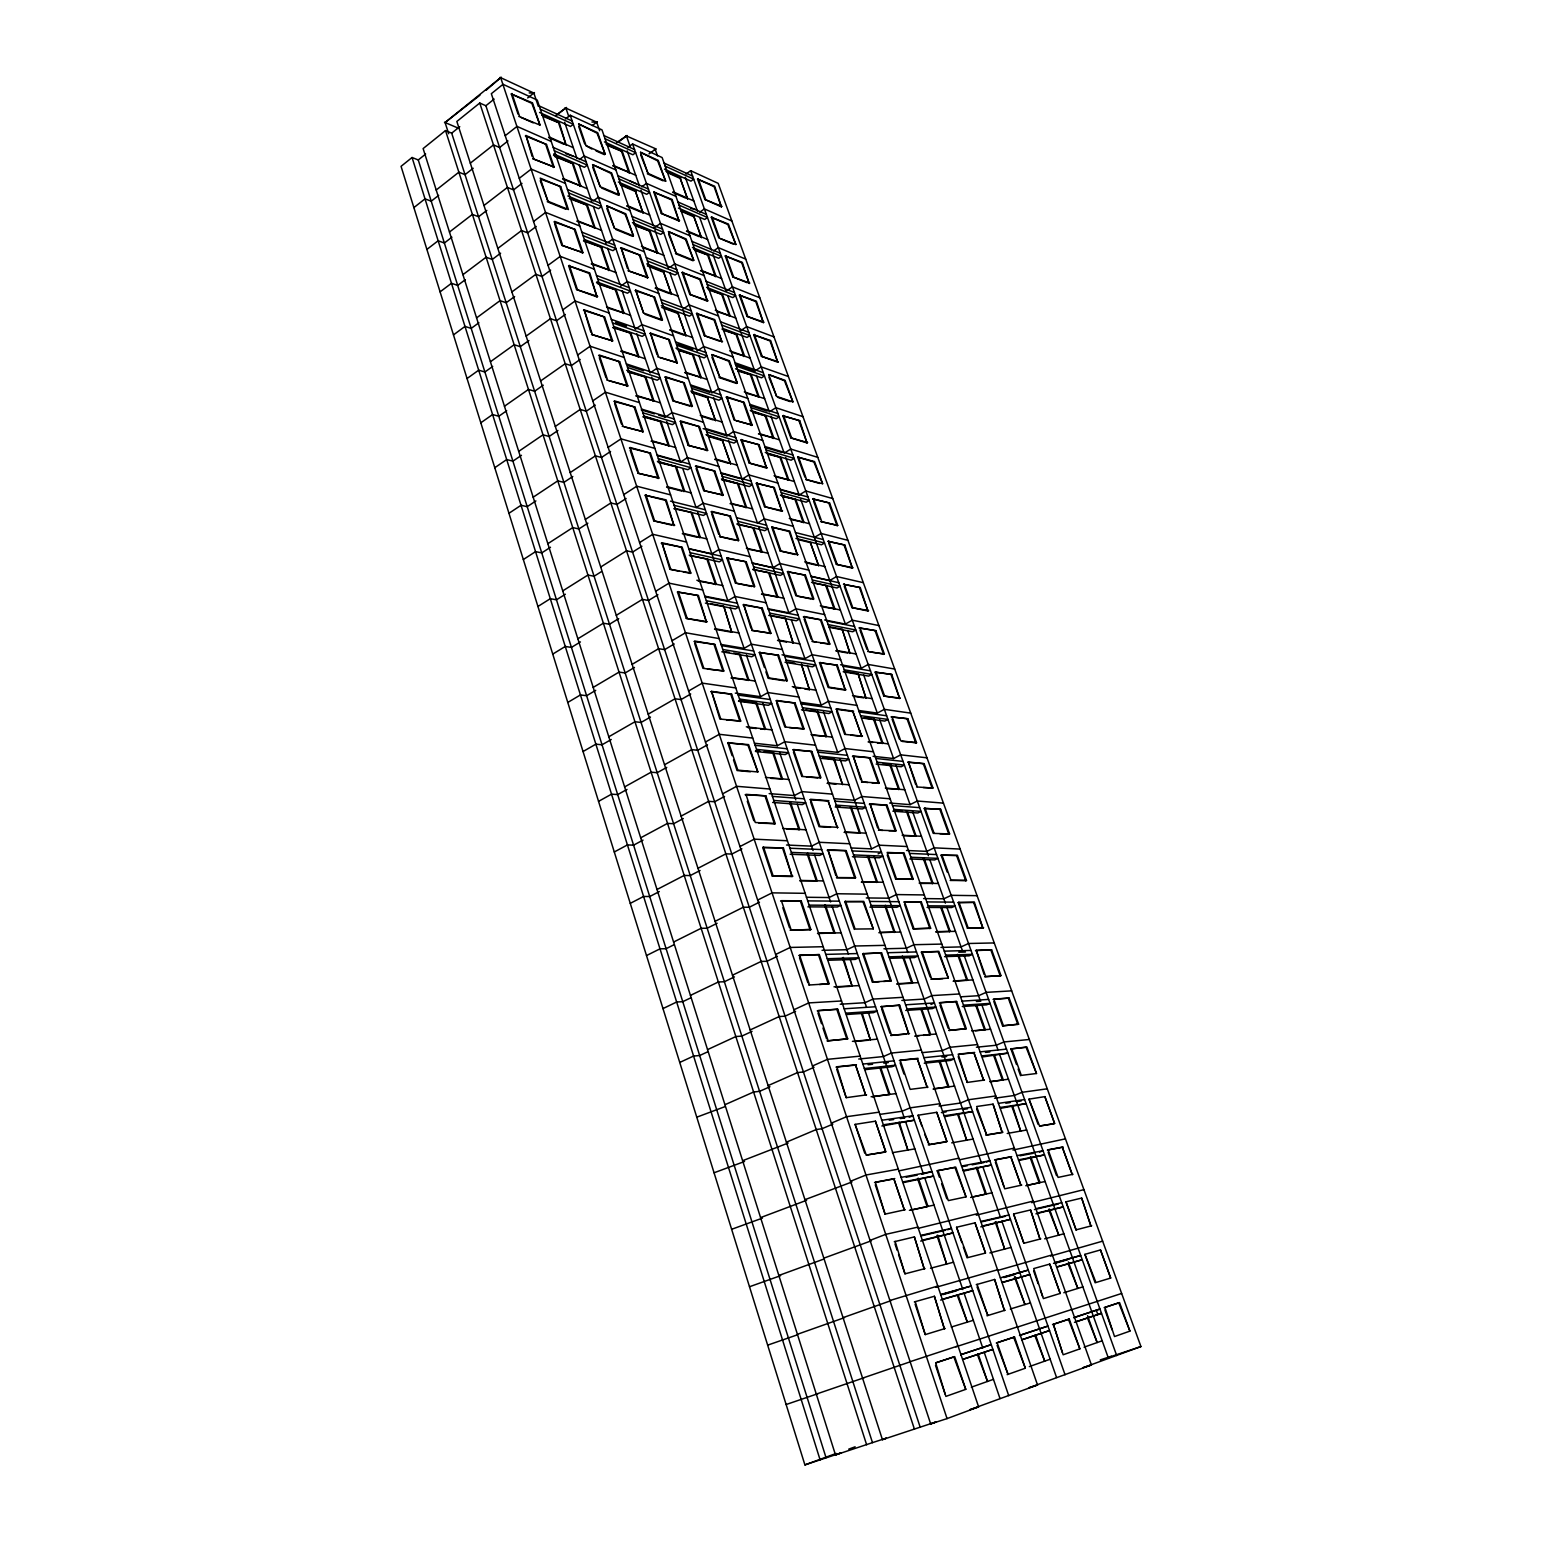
<?xml version="1.0" encoding="UTF-8"?>
<svg xmlns="http://www.w3.org/2000/svg" width="1542" height="1542" viewBox="0 0 1542 1542"><rect width="100%" height="100%" fill="white"/><g stroke="black" fill="none" stroke-linecap="round" stroke-linejoin="round"><path stroke-width="1.5" d="M565.124 107.747L597.197 122.396M444.481 122.281L458.649 128.314M500.071 77.389L534.419 93.31M625.917 135.715L655.89 148.899L648.989 153.892M486 90.323L500.668 77.678L947.058 1418.601L930.674 1423.921L491.339 93.696L503.02 84.309L537.252 100.076L978.611 1406.863L947.058 1418.601M448.664 133.711L445.079 122.531L501.285 77.177M826.069 1457.749L418.267 159.963L412.061 157.496L401.055 166.343L804.905 1464.9L841.412 1452.757L835.494 1454.935L423.125 148.572L445.522 130.55L451.69 133.152L872.483 1442.637L835.494 1454.935M920.15 1427.102L485.884 105.743L479.755 103.025L456.856 121.452L882.429 1439.65L936.341 1421.82L930.674 1423.921M418.267 159.963L425.631 154.046M451.69 133.152L459.767 126.675M485.884 105.743L494.134 99.112M511.308 93.985L532.491 102.871L539.97 125.075L531.855 103.372L511.308 93.985L518.054 114.166M527.653 97.956L534.457 92.559M518.806 116.421L539.97 125.075M413.892 207.592L425.014 198.841L431.22 201.192L438.68 195.352M436.213 190.013L458.861 172.184L465.029 174.651L473.201 168.251M470.329 163.163L493.498 144.909L499.608 147.512L507.973 140.958M505.217 135.696L517.013 126.405L551.226 141.459M445.079 122.531L479.928 95.218M532.163 156.494L525.976 135.503L546.504 144.485L554.098 167.018L532.934 158.768L554.098 167.018M555.987 115.554L566.55 107.458M542.9 116.286L559.38 122.974L566.184 145.295M565.49 118.927L570.212 115.245L601.978 129.856L1037.535 1384.986L969.745 1409.754L978.611 1406.863M525.34 136.004L546.504 144.485M578.635 123.977L597.062 133.171L605.139 154.2L597.698 132.689L578.635 123.977L586.095 145.7L605.139 154.2M426.903 249.419L438.14 240.764L444.366 243L451.902 237.217M449.474 232.032L472.392 214.396L478.56 216.747L486.829 210.406M483.976 205.471L507.414 187.411L513.544 189.897L521.986 183.402M519.288 178.294L531.219 169.1L565.413 183.44M592.263 125.538L597.39 121.76M586.095 145.7L591.82 149.015M573.142 156.127L565.933 153.737M556.257 115.149L565.818 107.863L568.805 116.614M555.062 156.725L573.296 163.857L580.833 185.984L562.599 179.065M579.387 159.597L584.167 155.973L615.875 169.928M618.303 142.115L627.035 135.484M541.281 179.354L560.729 186.678L568.42 209.539L547.93 201.231L540.22 178.14L560.729 186.678M592.61 164.647L610.998 173.436L619.19 194.774L611.634 172.974L592.61 164.647L600.166 186.659L619.19 194.774M540.259 180.742L547.93 201.231M607.394 145.468L622.313 151.482L629.695 172.627L612.733 165.861M627.941 147.454L632.586 143.965L662.135 157.554L1091.428 1364.959L1028.919 1387.8L1037.535 1384.986M440.106 291.843L451.478 283.285L457.685 285.405L465.318 279.68M462.928 274.669L486.115 257.206L492.284 259.441L500.63 253.158M497.835 248.397L521.562 230.529L527.672 232.881L536.231 226.462M533.551 221.508L545.637 212.411L579.792 226.019M640.547 152.292L657.644 160.869L665.662 181.243L658.261 160.407L640.547 152.292L647.968 173.34L665.662 181.243M600.166 186.659L592.726 167.326M569.191 198.552L587.406 205.317L595.039 227.753L576.824 221.2M593.477 200.846L598.296 197.241L629.984 210.541M630.235 181.108L636.345 183.787M640.682 154.875L647.968 173.34M606.777 205.876L625.127 214.261L633.415 235.907L625.763 213.798L606.777 205.876L614.429 228.197L633.415 235.907M553.983 221.894L575.147 229.488L582.953 252.676L561.808 245.313L554.696 224.014M561.808 245.313L582.953 252.676M635.516 191.536L642.995 212.95L635.516 191.536L621.233 185.348M641.761 186.852L646.445 183.382L675.936 196.374M453.483 334.884L464.99 326.422L471.197 328.407L478.907 322.741M476.574 317.903L500.032 300.651L506.181 302.733L514.643 296.546M511.886 291.939L535.903 274.283L541.994 276.5L550.648 270.139M548.027 265.359L560.266 256.358L594.383 269.214M653.808 192.152L672.119 199.419L678.981 220.988L661.306 213.451L653.808 192.152L671.483 199.882L678.981 220.988M680.253 178.448L687.578 198.937L680.253 178.448L667.397 172.627M686.074 174.015L690.643 170.68L718.187 183.344L1140.945 1346.552L1083.062 1367.696L1091.428 1364.959M614.429 228.197L606.893 208.594M568.632 265.783L589.776 272.934L597.024 296.931L576.573 289.549L568.632 265.783L589.102 273.416L597.024 296.931M583.493 240.976L601.708 247.356L609.437 270.12L591.241 263.933M607.76 242.672L612.637 239.126L644.267 251.731M697.562 179.103L714.698 186.216L721.405 206.859L704.906 199.496L697.562 179.103L714.081 186.659L721.405 206.859M661.306 213.451L679.598 220.545M627.459 268.539L621.118 247.684L640.084 255.182L647.852 277.599L628.249 270.794L647.852 277.599M654.174 227.927L660.496 223.359L689.929 235.714M635.246 225.768L650.146 231.204L657.74 252.907L642.841 247.664M576.573 289.549L597.698 296.45M704.906 199.496L722.022 206.416M695.114 209.481L690.7 208.266M668.476 231.608L685.496 239.415L693.727 260.347L686.132 238.952L668.476 231.608L676.09 253.196L693.727 260.347M467.053 378.522L478.695 370.176L484.901 372.007L492.708 366.418M490.414 361.753L514.161 344.714L520.309 346.68L528.867 340.551M526.15 336.098L550.436 318.674L556.546 320.736L565.297 314.472M562.734 309.865L575.108 300.979L609.186 313.045M620.482 248.166L640.084 255.182M699.779 212.218L704.386 208.902L731.872 221.007M693.977 216.824L701.398 237.584L693.977 216.824L681.14 211.273M711.325 217.287L728.422 224.053L735.842 244.523L727.805 224.477L711.325 217.287L718.765 237.931L735.842 244.523M590.817 332.243L584.167 309.826L604.599 316.997L612.656 340.878L591.55 334.441L612.656 340.878M620.597 286.272L627.189 281.569L658.742 293.462M598.026 283.998L616.202 289.992L624.067 313.084L608.068 308.072M668.611 234.211L676.09 253.196M643.573 313.045L635.69 290.089L654.618 297.163L662.482 319.888L643.573 313.045L635.69 290.089M669.922 267.267L674.721 263.875L704.096 275.575M663.715 272.317L671.387 294.329L663.715 272.317L647.428 265.956M583.493 310.308L604.599 316.997M682.084 272.51L700.338 279.025L707.393 301.153L689.794 294.406L682.084 272.51L699.702 279.468L707.393 301.153M713.657 250.903L718.321 247.626L745.73 259.133M695.057 250.421L708.491 255.259L716.008 276.288L700.453 270.737M635.034 290.551L654.618 297.163M480.815 422.797L492.592 414.547L498.798 416.263L506.701 410.75M504.465 406.24L528.482 389.432L534.631 391.244L543.285 385.192M540.625 380.932L565.201 363.719L571.311 365.647L580.178 359.459M577.652 355.026L590.181 346.237L624.202 357.493M725.26 255.953L742.319 262.371L749.219 283.535L741.702 262.795L725.26 255.953L732.797 276.885L747.157 282.706M612.752 327.636L630.909 333.226L638.889 356.645L620.732 351.268M689.794 294.406L708.048 300.709M682.682 309.402L689.158 304.93L718.456 315.975M678.095 313.527L685.882 335.848L678.095 313.527L661.865 307.552M657.046 354.718L650.454 333.091L669.344 339.722L677.323 362.775L659.88 357.551M732.797 276.885L749.836 283.111M598.566 355.508L619.672 361.715L627.825 385.943L609.013 380.72M709.166 290.069L722.562 294.638L730.176 315.956L716.799 311.542M696.521 313.508L714.756 319.618L721.907 342.035L714.1 320.061L696.521 313.508L704.347 335.693L719.709 341.245M606.738 380.007L627.825 385.943M649.78 333.554L669.344 339.722M739.37 295.139L756.39 301.191L763.386 322.606L747.003 316.341L739.37 295.139L755.773 301.615L763.386 322.606M494.789 467.708L506.701 459.574L512.908 461.154L521.466 455.314M518.71 451.382L543.015 434.805L549.164 436.482L557.934 430.507M555.313 426.421L580.197 409.44L586.288 411.213L595.251 405.122M592.783 400.862L605.466 392.188L639.429 402.616M657.779 356.838L677.323 362.775M616.53 142.674L626.438 135.947L630.37 147.165M704.347 335.693L722.543 341.592M627.69 371.911L645.847 377.096L653.924 400.862L635.786 395.909M747.003 316.341L764.003 322.182M678.499 350.4L693.341 354.872L701.244 377.501L684.648 372.624M723.449 330.277L736.825 334.537L744.555 356.125L733.298 352.771M711.826 354.621L728.691 361.214L737.249 383.052L729.347 360.77L711.826 354.621L719.748 377.115L737.249 383.052M613.889 401.383L634.957 407.088L643.226 431.683L624.433 426.903M753.672 334.826L770.653 340.512L777.727 362.197L761.401 356.298L753.672 334.826L770.017 340.936L777.727 362.197M664.756 377.154L684.301 382.879L692.377 406.259L672.871 400.785L665.489 379.313M622.178 426.247L643.226 431.683M508.956 513.293L521.023 505.275L527.21 506.682L535.884 500.938M533.185 497.199L557.78 480.853L563.909 482.376L572.795 476.497M570.212 472.584L595.405 455.854L601.476 457.473L610.574 451.459M608.146 447.392L621.002 438.853L654.907 448.414M711.961 357.32L719.748 377.115M658.704 415.183L665.238 417.15L672.061 412.639L703.441 422.257M642.86 416.841L660.978 421.602L669.17 445.715L651.071 441.185M761.401 356.298L778.363 361.792M713.638 392.015L718.611 388.738L747.774 398.395M707.47 397.682L715.488 420.619L707.47 397.682L691.548 392.535M735.226 364.259L754.77 371.121L761.189 366.88L788.386 376.518M737.924 370.986L751.282 374.976L759.107 396.853L745.769 393.037M752.149 425.072L734.031 420.002L726.668 396.757L744.15 402.481L752.149 425.072L736.209 420.696M768.783 374.61L784.454 380.758L792.916 401.903L785.09 380.334L768.783 374.61L776.628 396.39L792.916 401.903M629.425 447.951L650.454 453.155L658.858 478.097L637.848 473.201L658.858 478.097M679.945 421.409L699.451 426.652L707.643 450.38L688.175 445.368L680.697 423.587M725.993 397.2L744.15 402.481M688.175 445.368L707.643 450.38M523.336 559.534L535.556 551.631L541.743 552.903L550.513 547.256M547.853 543.69L572.757 527.595L578.886 528.964L587.868 523.162M585.343 519.442L610.844 502.962L616.916 504.427L626.11 498.509M623.758 494.616L636.769 486.212L670.597 494.886M776.628 396.39L768.938 377.212M658.8 456.008L680.562 462.06L687.462 457.589L718.765 466.416M658.241 462.427L676.34 466.763L684.667 491.223M703.171 428.637L726.937 435.846L733.645 431.529L762.712 440.453M722.466 440.646L730.58 463.911L722.466 440.646L708.857 436.579M752.612 412.273L765.931 415.935L773.853 438.121L758.433 433.957M645.192 495.233L666.202 499.897L674.027 525.687L665.489 500.36L645.192 495.233L653.75 520.849L671.772 525.147M741.027 439.913L759.146 444.771L766.586 468.093L749.181 463.043L741.027 439.913L759.146 444.771M782.835 415.781L799.739 420.696L807.006 442.94L790.776 437.851L782.835 415.781L799.739 420.696M695.346 466.282L714.813 471.062L723.14 495.117L703.692 490.587L696.097 468.498M653.75 520.849L674.741 525.224M703.692 490.587L723.14 495.117M749.181 463.043L767.261 467.669M790.776 437.851L807.661 442.535M655.678 149.497L654.406 149.42L655.774 148.822M537.946 606.469L550.301 598.701L556.469 599.799L565.355 594.248M562.753 590.875L587.945 575.031L594.075 576.245L601.341 571.677M600.705 567.013L626.534 550.802L632.586 552.094L641.896 546.253M639.583 542.572L652.767 534.303L686.537 542.052M742.107 479.176L748.892 474.917L777.881 483.089M673.854 508.706L691.934 512.58L700.376 537.406M721.829 479.87L738.348 483.783L746.598 507.376L730.079 503.675M767.473 454.1L780.772 457.473L788.81 479.947L775.53 476.748M797.696 457.087L814.562 461.578L822.599 483.725L813.906 461.983L797.696 457.087L804.943 477.191M756.293 483.224L774.354 487.638L781.91 511.269L764.543 506.682L756.293 483.224L774.354 487.638M678.885 571.157L669.903 569.249L661.942 542.784L682.181 547.352L690.855 573.084L683.376 572.101M710.978 511.828L730.407 516.107L738.849 540.51L719.439 536.5L735.823 540.394M661.21 543.227L682.181 547.352M822.599 483.725L805.753 479.427L819.631 483.456M764.543 506.682L782.584 510.845M669.903 569.249L690.855 573.084M781.948 490.24L799.18 495.04L805.811 490.973L832.738 498.567M782.546 496.505L795.826 499.55L803.96 522.333L790.718 519.461M737.288 524.453L753.787 527.962L762.133 551.882L747.928 549.145M689.717 555.66L707.739 559.071L716.317 584.264L698.295 581.103M552.749 654.097L565.259 646.464L571.427 647.409L580.428 641.935M577.865 638.773L603.385 623.199L609.495 624.24L618.708 618.631M616.299 615.316L642.436 599.356L648.488 600.493L657.933 594.749M655.678 591.28L669.016 583.146L702.709 589.95M829.596 503.02L812.788 498.933L829.596 503.02L837.73 525.456L820.942 521.582L837.73 525.456M771.752 527.152L789.774 531.103L797.426 555.043L789.08 531.527L771.752 527.152L780.117 550.937L795.267 554.542M726.841 558.031L746.232 561.808L754.79 586.577L735.438 583.069L726.841 558.031L746.232 561.808M677.478 591.974L698.41 595.54L706.467 622.081L686.286 618.4L677.478 591.974L698.41 595.54M780.117 550.937L798.12 554.638M814.369 537.464L821.096 533.455L847.927 540.336M810.398 542.611L818.648 565.702L810.398 542.611L797.831 539.488M686.286 618.4L707.2 621.657M752.978 569.692L769.419 572.776L777.9 597.043L761.478 594.19M704.713 596.156L727.863 600.744L735.033 596.484L766.085 602.768M844.823 545.02L828.054 541.338L844.823 545.02L852.398 568.131L836.323 564.314L828.806 543.439M723.796 606.257L731.775 632.259L723.796 606.257L710.843 603.751M787.442 571.697L805.406 575.185L813.868 599.048L795.923 595.81L787.442 571.697L805.406 575.185M567.784 702.439L580.447 694.941L586.615 695.731L595.713 690.353M593.207 687.385L619.055 672.1L625.165 672.967L634.475 667.455M632.124 664.351L658.607 648.681L664.641 649.645L674.201 643.997M672.004 640.74L685.535 632.74L719.131 638.581M750.935 628.211L743.649 604.503L762.268 608.184L770.981 633.319L751.667 630.331L770.981 633.319M836.323 564.314L853.073 567.745M742.936 604.927L762.268 608.184M693.996 641.491L714.89 644.46L723.815 670.982L707.431 669.016M813.328 583.069L826.531 585.459L834.897 608.859L823.794 607.105M768.186 608.743L788.906 612.868L795.923 608.801L824.642 614.603M860.263 587.56L843.551 584.341L860.263 587.56L867.934 610.979L851.936 607.625L844.303 586.461M785.302 618.226L793.186 643.245L785.302 618.226L769.593 615.181M723.815 670.982L702.94 668.322L694.748 643.727M721.02 644.44L744.111 648.353L751.359 644.17L782.314 649.548M583.049 751.532L595.867 744.169L602.035 744.786L611.249 739.505M608.801 736.768L634.957 721.752L641.048 722.446L650.493 717.049M648.218 714.158L675.03 698.777L681.044 699.567L690.72 694.016M688.599 690.989L702.285 683.125L735.804 687.944M764.447 667.57L759.281 652.517L778.575 655.254L787.384 680.754L768.86 677.902L760.013 652.112M803.343 616.877L821.269 619.884L829.847 644.074L820.556 642.918M851.936 607.625L868.609 610.593M740.7 721.078L719.863 719.035L711.517 691.336L731.621 694.151L740.7 721.078L726.552 719.863M759.281 652.517L778.575 655.254M829.847 644.074L811.959 641.337L816.258 642.127M824.623 619.942L845.402 624.086L852.283 620.173L878.901 625.57M730.985 677.96L748.93 680.118L740.083 654.155L733.626 653.095M842.202 629.29L849.989 653.423L842.202 629.29L829.731 626.862M710.766 691.76L731.621 694.151M875.895 630.697L859.241 627.922L875.895 630.697L884.376 654.059L870.016 651.938M782.025 654.81L804.963 658.704L812.056 654.714L840.66 659.668M819.477 662.694L837.345 665.2L845.344 690.141L828.208 687.52L819.477 662.694L837.345 665.2M735.283 693.129L760.591 696.695L767.935 692.57L798.795 697.023M738.714 700.858L756.64 702.786L765.603 729.135L760.572 729.038M867.741 651.514L884.376 654.059M598.547 801.358L611.538 794.169L617.687 794.593L627.016 789.427M624.626 786.902L651.129 772.176L657.2 772.696L666.761 767.396M664.544 764.736L691.703 749.643L697.716 750.26L707.508 744.825M705.465 742.01L719.324 734.3L752.747 738.098M809.415 689.717L801.397 664.332L809.415 689.717L804.943 689.043M775.857 700.839L795.094 703.017L804.057 728.884L789.465 727.593M840.544 664.756L861.246 668.284L868.185 664.448L894.707 669.055M727.824 742.839L748.622 744.613L757.835 771.964L747.851 745.017L727.824 742.839L732.084 755.638M858.084 673.738L865.987 698.198L858.084 673.738L843.898 671.387M875.162 672.119L891.758 674.432L899.641 698.468L883.778 696.04L875.162 672.119L891.758 674.432M800.664 702.323L821.231 705.214L828.42 701.282L856.909 705.388M804.057 728.884L784.859 727.014L776.609 703.017M754.385 743.225L777.322 745.75L784.782 741.721L815.506 745.21M764.119 751.667L773.429 752.168L782.526 778.922L771.096 778.382M852.938 711.575L861.766 736.478L852.938 711.575L835.841 709.185M883.778 696.04L900.335 698.102M812.518 735.264L826.589 736.459L817.742 711.113M614.294 851.974L627.44 844.92L633.569 845.17L643.033 840.101M640.701 837.807L667.532 823.389L673.603 823.736L683.299 818.551M681.121 816.103L708.645 801.339L714.64 801.763L724.567 796.443M722.581 793.86L736.633 786.304L769.94 789.022M858.971 710.515L877.302 713.098L884.337 709.339L910.724 713.136M792.704 749.875L811.882 751.494L820.961 777.746L801.821 776.474L793.455 752.091M862.479 736.093L844.708 734.377L836.593 711.286M907.833 718.745L891.295 716.914L907.833 718.745L916.546 742.743L902.301 741.451M817.26 750.144L837.749 752.4L845.035 748.545L873.408 751.764M745.133 794.747L765.873 795.865L775.24 823.659L758.953 823.139M860.706 779.789L853.189 755.985L870.189 757.835L879.152 783.085L872.059 782.893M877.514 743.032L882.93 743.225L874.198 718.823M852.456 756.37L870.189 757.835M873.061 756.293L893.589 758.548L900.701 754.848L926.973 757.816M882.795 764.157L890.544 764.524L899.391 789.273L886.978 788.617M879.152 783.085L861.458 781.91L867.818 782.507M630.273 903.361L643.592 896.461L649.722 896.538L659.282 891.584M657.027 889.503L684.205 875.432L690.257 875.567L700.068 870.498M697.967 868.3L725.858 853.844L731.833 854.075L741.895 848.871M739.987 846.539L754.211 839.156L787.403 840.756M828.15 801.088L837.383 827.746L828.15 801.088L809.801 799.681M915.736 784.705L908.373 761.979L924.14 763.695L932.949 788.02L923.273 787.557M907.679 762.346L924.14 763.695M762.731 847.464L783.413 847.927L792.145 876.55L772.272 876.068L762.731 847.464L783.413 847.927M786.998 829.191L799.72 829.461L790.487 802.283M877.668 827.996L870.035 803.845L886.978 805.155L896.075 830.772L889.002 830.772M916.526 786.96L932.949 788.02M869.303 804.23L886.978 805.155M889.657 803.035L910.088 804.635L917.297 801.011L943.434 803.131M772.272 876.068L792.916 876.164M844.072 832.372L860.243 832.853L851.126 806.755M835.841 875.548L827.919 849.854L846.192 850.644L855.579 877.726L836.554 877.649L855.579 877.726M896.075 830.772L878.439 830.155L882.66 830.406M949.602 833.933L933.257 833.374L924.275 808.413L940.659 809.261L949.602 833.933L939.965 833.759M827.148 850.24L846.192 850.644M646.503 955.558L659.995 948.831L666.105 948.696L673.873 944.822M673.603 942.027L701.147 928.284L707.18 928.226L717.126 923.273M715.083 921.326L743.34 907.216L749.296 907.236L759.493 902.147M757.662 900.065L772.099 892.857L805.155 893.319M924.275 808.413L940.659 809.261M851.203 847.965L871.519 848.871L878.979 845.17L907.101 846.519M799.72 880.81L817.183 880.79L807.796 853.189M878.092 853.844L881.446 852.186L852.186 850.914M903.728 835.706L916.083 835.995L907.12 810.88M780.599 901.048L801.223 900.836L810.88 929.518L790.294 930.115L810.88 929.518M888.288 852.88L904.017 853.15L913.23 879.171L895.671 879.113L887.19 854.981M861.323 882.159L877.456 882.14L868.204 855.637M844.765 901.588L863.751 901.376L873.273 928.862L862.98 901.742L844.765 901.588L854.326 929.421M947.173 872.02L941.102 855.155L957.428 855.463L966.487 880.501L950.219 880.463M895.671 879.113L913.23 879.171M941.102 855.155L957.428 855.463M663.002 1008.584L676.668 1002.011L682.759 1001.683L690.623 997.925M690.45 995.4L718.36 981.984L724.374 981.734L734.455 976.896M732.489 975.199L761.131 961.437L767.049 961.264L777.399 956.291M775.626 954.459L790.256 947.443L823.197 946.711M920.709 883.47L933.026 883.373L923.928 857.911M817.511 933.527L834.916 932.929L825.394 904.903M903.766 902.089L921.287 901.877L930.655 928.265L913.172 928.804L904.556 904.325M798.775 955.52L819.322 954.594L829.153 983.738L819.573 984.528M878.863 932.717L894.919 932.158L885.532 905.27M958.18 902.552L974.409 902.34L982.89 928.053L967.432 928.226L958.18 902.552L974.409 902.34M913.172 928.804L930.655 928.265M879.171 981.695L872.387 982.023L862.672 953.746L881.581 952.879L891.257 980.808L883.682 981.483M808.625 985.049L829.153 983.738M862.672 953.746L881.581 952.879M935.647 931.966L950.219 931.445L941.738 907.756M967.432 928.226L983.623 927.725M679.752 1062.438L693.592 1056.058L699.683 1055.518L707.643 1051.856M707.547 1049.62L735.842 1036.552L741.837 1036.089L752.053 1031.386M750.164 1029.94L779.192 1016.563L785.09 1016.159L795.576 1011.321M793.899 1009.759L808.721 1002.917L841.527 1000.97M921.384 952.127L938.827 951.318L948.33 978.11L938.076 951.665L921.384 952.127L930.134 976.973M872.387 982.023L891.257 980.808M817.241 1010.858L837.73 1009.22L847.715 1038.845L827.264 1040.889L847.715 1038.845M984.104 974.505L976.24 950.296L991.66 949.872L1000.989 975.604L984.875 976.684L1000.989 975.604M975.488 950.624L991.66 949.872M948.33 978.11L930.925 979.247L942.817 978.669M899.68 1005.191L880.867 1006.714L899.68 1005.191L908.72 1033.892L898.909 1005.538M953.149 981.232L967.644 980.211L959.047 956.175M930.944 1004.478L934.413 1002.936L905.597 1004.806M939.271 1002.917L956.638 1001.49L966.275 1028.687L948.966 1030.442L966.275 1028.687M696.772 1117.179L724.933 1106.655M724.952 1104.708L753.614 1092.025L759.589 1091.331L769.94 1086.763M768.128 1085.607L797.561 1072.577L803.44 1071.96L814.06 1067.276M812.461 1065.985L827.495 1059.335L860.147 1056.116M909.51 1033.545L890.717 1035.453L906.465 1034.084M855.598 1065.098L865.737 1095.225L855.598 1065.098L836.015 1067.141M993.067 999.409L1009.143 998.079L1018.607 1024.196L1002.589 1025.835L993.858 1001.606M923.388 1035.395L930.655 1034.489L921.711 1008.892M917.278 1058.66L927.243 1087.476L917.278 1058.66L899.333 1060.53M975.469 1030.827L985.338 1029.69L976.626 1005.307M1002.589 1025.835L1018.607 1024.196M836.747 1069.319L846.211 1097.673L836.843 1066.775L856.427 1064.732M973.927 1052.762L983.7 1080.364L973.927 1052.762L959.278 1054.285M872.618 1096.805L889.85 1094.357L880.617 1067.237M714.062 1172.787L744.555 1161.473M742.627 1160.702L788.135 1143.046M786.401 1142.179L816.219 1129.554L822.079 1128.686L832.853 1124.137M831.331 1123.154L846.577 1116.697L879.075 1112.168M1010.897 1048.907L1026.876 1046.999L1036.494 1073.502L1026.124 1047.326L1010.897 1048.907L1016.525 1064.539M855.116 1124.369L866.315 1155.074L885.744 1151.816L875.432 1121.188L855.116 1124.369L864.734 1153.185M933.083 1089.095L948.928 1086.84L939.868 1060.857M958.18 1056.636L967.258 1082.426L958.199 1054.15L974.698 1052.434M875.432 1121.188L885.744 1151.816M909.202 1117.275L912.864 1115.753L881.812 1120.263M918.107 1115.213L929.113 1144.549L946.884 1141.562L936.765 1112.302L918.107 1115.213L921.75 1125.814M991.198 1081.674L1003.283 1079.901L994.436 1055.152M936.765 1112.302L946.884 1141.562M866.315 1155.074L884.915 1152.144M993.048 1104.13L1002.184 1132.483L993.048 1104.13L976.645 1106.52L986.649 1134.893L1002.994 1132.156M1028.996 1099.138L1039.578 1126.026L1054.632 1123.501L1044.878 1096.632L1028.996 1099.138L1038.036 1124.253M1044.878 1096.632L1054.632 1123.501M924.641 1134.276L929.113 1144.549M731.64 1229.302L762.442 1218.103M760.591 1217.602L806.62 1200.274M804.963 1199.676L851.974 1181.962M850.529 1181.268L865.987 1175.023L898.331 1169.164M976.626 1109.026L986.649 1134.893M893.917 1178.898L904.402 1210.046L893.917 1178.898L874.526 1182.541M1039.578 1126.026L1053.861 1123.81M937.17 1170.783L955.732 1167.121L966.024 1196.862L954.922 1167.448L937.17 1170.783L939.386 1177.24M986.244 1162.148L989.868 1160.721L961.553 1166.041M1010.858 1156.943L1020.958 1185.393L1010.858 1156.943L994.571 1160.008M1039.539 1152.125L1043.047 1150.756L1017.007 1155.633M875.278 1184.796L885.069 1214.132L875.374 1182.213L894.765 1178.57M1062.361 1147.287L1072.249 1174.561L1062.361 1147.287L1047.346 1150.101M970.67 1197.459L986.34 1193.99L976.992 1167.198M749.508 1286.741L780.618 1275.658M778.845 1275.465L823.255 1259.274M823.852 1258.156L871.403 1240.77M870.054 1240.385L885.744 1234.352L917.895 1227.104M1025.796 1185.74L1040.002 1182.598L1030.827 1156.924M914.406 1236.915L924.217 1268.893L914.406 1236.915L894.264 1241.715M947.655 1229.745L951.414 1228.319L920.709 1235.45M956.56 1227.259L967.913 1257.578L985.492 1253.068L975.026 1222.845L956.56 1227.259L961.822 1242.563M975.026 1222.845L985.492 1253.068M1013.595 1213.997L1023.888 1243.276L1013.595 1213.997L1030.576 1209.95L1040.002 1239.132L1030.576 1209.95M1065.985 1201.835L1076.085 1229.861L1065.985 1201.835L1081.674 1198.076L1090.926 1226.063L1081.674 1198.076M898.562 1254.571L904.981 1273.846L895.131 1241.387M882.429 1439.65L886.303 1438.223M804.905 1464.9L836.169 1453.431M848.736 1449.133L855.135 1446.801M767.665 1345.144L796.983 1334.967M797.426 1334.293L844.515 1317.62M843.05 1317.639L891.16 1300.581M889.907 1300.523L937.787 1286.009M934.394 1296.263L944.359 1328.761L934.394 1296.263L914.348 1301.911M994.629 1279.455L1004.401 1310.469L994.629 1279.455L976.259 1284.659M1049.774 1264.074L1060.183 1293.43L1049.774 1264.074L1033.718 1268.565L1043.375 1298.595L1060.183 1293.43M1084.913 1254.34L1095.957 1282.52L1110.683 1278.048L1100.487 1249.945L1084.913 1254.34L1095.148 1282.809M1100.487 1249.945L1110.683 1278.048M971.344 1387.183L993.453 1379.338M1029.324 1366.598L1050.179 1359.215M1084.084 1347.188L1102.183 1340.769M965.755 1389.361L945.882 1396.397L935.686 1362.858L954.71 1356.613L965.755 1389.361L953.843 1356.921L935.686 1362.858M1007.157 1374.654L1025.334 1368.217L1014.54 1337.01L997.154 1342.697L1008.025 1374.365L997.076 1345.26M1053.359 1324.289L1069.281 1319.065L1079.863 1348.864L1063.151 1354.782L1053.359 1324.289L1062.399 1352.623M1129.92 1331.112L1114.519 1336.548L1104.92 1307.385L1119.569 1302.585L1129.92 1331.112L1118.76 1302.855L1104.111 1307.655M915.081 1304.089L925.258 1334.601L915.235 1301.602M977.03 1286.876L987.805 1315.48L977.108 1284.351M786.131 1404.531L817.915 1393.679M816.296 1394.103L863.963 1377.777M862.576 1378.124L909.838 1361.933M910.127 1361.682L958.025 1345.935M996.286 1343.005L1014.54 1337.01M1052.511 1324.578L1069.281 1319.065M1073.618 1317.755L1099.966 1309.004L1074.504 1317.35M1074.485 1322.323L1101.508 1313.321L1076.065 1321.764M1079.863 1348.864L1068.452 1319.354M1025.334 1368.217L1013.692 1337.299M962.593 1359.427L992.875 1349.366L962.998 1359.312M1021.826 1339.767L1049.543 1330.573L1022.288 1339.651M960.955 1354.57L991.255 1344.643L960.685 1354.782M1020.226 1335.141L1047.943 1326.062L1019.474 1335.507M1100.236 1359.909L1111.416 1356.247M1140.945 1346.552L1109.276 1357.133M872.483 1442.637L885.975 1438.243M1017.373 1326.891L955.828 1346.841M1071.709 1309.486L1017.45 1327.084M1121.632 1293.468L1071.979 1309.582M951.298 1327.026L973.33 1320.299M1010.299 1309.023L1030.442 1302.874M1063.807 1292.736L1082.87 1286.876M925.258 1334.601L945.246 1328.472M986.957 1315.789L1005.249 1310.18M942.278 1299.27L972.771 1290.654L940.581 1300.06M1001.934 1282.404L1029.844 1274.521L1002.473 1282.539M1056.578 1266.965L1082.233 1259.718L1057.195 1267.061M940.659 1294.509L971.171 1286.009L941.16 1294.682M1000.353 1277.855L1028.283 1270.068L1003.052 1277.412M1055.036 1262.609L1080.711 1255.458L1053.514 1263.322M942.875 1294.605L956.657 1290.75M1003.977 1277.528L1014.501 1274.598M1054.323 1263.457L1067.584 1259.756M935.763 1287.358L997.539 1269.76M997.809 1270.435L1052.28 1254.86M1050.584 1256.055L1102.626 1241.156M904.981 1273.846L925.065 1268.584M1023.888 1243.276L1040.831 1238.843M1076.085 1229.861L1091.717 1225.755M930.501 1268.256L953.515 1262.223M989.906 1252.933L1011.032 1247.401M1044.666 1238.824L1063.864 1233.793M922.309 1240.134L952.995 1232.906L920.67 1241.079M982.35 1225.986L1010.453 1219.356L980.789 1226.873M1037.4 1212.995L1063.248 1206.904L1035.935 1213.843M980.789 1221.495L1008.931 1214.98M1035.877 1208.716L1061.744 1202.702M921.287 1235.874L945.458 1230.265M981.425 1221.9L1005.249 1216.349M1034.412 1209.564L1058.178 1204.051M918.222 1228.357L978.033 1213.535M976.279 1215.192L1033.159 1201.083M1031.617 1202.644L1083.91 1189.634M885.069 1214.132L905.25 1209.699M966.024 1196.862L948.349 1200.601L937.999 1170.455M1021.768 1185.085L1004.729 1188.824L995.38 1159.7L1011.668 1156.635M1073.039 1174.252L1058.082 1177.413L1048.136 1149.792L1063.151 1146.978M909.414 1210.316L934.028 1205.092M971.479 1197.151L991.911 1192.814M1026.606 1185.432L1045.129 1181.5M910.898 1210.162L927.127 1206.711L917.529 1178.512M902.668 1181.982L933.527 1176.083L903.304 1182.637M963.075 1170.436L991.371 1165.039L964.135 1170.976M1018.51 1159.854L1044.532 1154.881L1019.281 1160.413M901.106 1177.375L931.985 1171.592L921.653 1174.31M906.176 1177.221L917.22 1175.139M962.613 1166.6L967.335 1165.713M972.058 1164.827L983.873 1162.591M1019.956 1155.806L1033.005 1153.358M958.816 1158.196L898.813 1170.898M1014.328 1148.115L959.432 1159.835M1065.445 1138.844L1012.94 1150.062M928.284 1144.877L946.075 1141.89M985.839 1135.22L1002.184 1132.483M892.433 1152.684L914.849 1148.886M951.722 1142.853L973.098 1139.056M1007.234 1133.466L1026.664 1129.997M881.851 1126.007L914.387 1120.186L883.354 1124.793M945.246 1116.562L972.578 1111.57L944.109 1115.791M1000.739 1108.293L1026.105 1103.629L999.891 1107.503M889.214 1120.186L893.647 1119.55M900.316 1118.567L904.768 1117.931M941.372 1112.592L946.133 1111.898M962.767 1109.469L967.528 1108.794M1005.847 1103.205L1010.222 1102.569M1016.795 1101.605L1021.17 1100.969M942.605 1111.454L971.094 1107.31M998.426 1103.359L1024.64 1099.562M879.73 1114.403L902.012 1111.262L910.165 1107.85L939.926 1103.725M939.039 1106.057L960.493 1103.031L968.434 1099.754L995.785 1095.957M994.532 1098.251L1014.289 1095.475L1022.038 1092.314L1047.249 1088.806M871.095 1096.747L895.979 1093.586M933.874 1088.748L954.575 1086.108M989.713 1081.636L1008.487 1079.246M846.211 1097.673L866.565 1094.859M928.053 1087.129L910.165 1089.384L900.143 1060.183L918.088 1058.332M967.258 1082.426L984.49 1080.036M1036.494 1073.502L1021.324 1075.391L1011.668 1048.579M864.349 1068.529L895.555 1065.194L891.931 1066.756L865.139 1069.647M925.431 1061.975L954.093 1058.911L950.566 1060.414L924.256 1063.248M981.56 1055.962L1007.948 1053.128L982.485 1056.964M868.107 1064.732L872.579 1064.269M883.739 1063.093L888.211 1062.631M941.911 1056.983L946.692 1056.482M985.454 1052.415L989.848 1051.952M862.845 1064.076L894.052 1060.819M923.966 1057.716L952.609 1054.728M980.114 1051.875L1006.502 1049.119M858.721 1059.026L883.354 1056.559L891.392 1053.051L921.326 1050.102M922.232 1052.646L942.162 1050.661L950.007 1047.288L977.512 1044.57M976.414 1047.23L996.286 1045.225L1003.938 1041.968L1029.324 1039.481M852.418 1041.351L877.417 1039.154M915.524 1035.819L936.322 1033.988M971.672 1030.885L990.562 1029.227M853.96 1041.505L868.088 1040.252M914.734 1036.166L919.051 1035.781M845.652 1013.19L877.013 1011.051L873.447 1012.67L846.519 1014.52M907.062 1009.008L935.859 1007.042L932.39 1008.603L905.752 1010.434M963.499 1005.172L990.06 1003.36L986.668 1004.844L962.285 1006.541M837.73 1009.22L818.05 1010.492L828.093 1040.522M844.168 1008.796L875.548 1006.753M956.638 1001.49L940.042 1002.57L949.737 1030.095M962.073 1001.143L988.634 999.409M1009.143 998.079L993.819 999.081L1003.341 1025.507M976.375 1001.49L980.808 1001.201M840.236 1004.227L864.985 1002.705L872.926 999.1L902.995 997.308M901.839 1000.43L924.101 999.062L931.85 995.612L959.51 993.954M960.762 996.807L978.553 995.708L986.109 992.373L1011.668 990.851M834.01 986.822L859.145 985.589M897.425 983.68L918.357 982.639M953.9 980.885L972.906 979.941M835.591 987.073L849.777 986.379M896.654 984.047L911.881 983.276L902.359 955.982M828.189 960.261L855.232 959.413L858.759 957.775L827.264 958.719M889.946 958.334L914.483 957.563L917.914 955.982L888.963 956.85M944.552 956.618L969.07 955.847L972.424 954.325L945.709 955.134M958.758 952.204L965.446 952.031M819.322 954.594L799.585 955.134L809.434 984.683M825.799 954.402L857.313 953.554M887.517 952.725L916.488 951.934M944.302 951.163L971.017 950.431M822.04 950.315L846.905 949.718L854.731 946.017L884.973 945.342M883.932 948.793L906.31 948.253L913.963 944.706L941.796 944.09M940.948 947.405L961.071 946.904L968.53 943.492L994.243 942.933M818.301 933.141L841.161 932.852M879.634 932.351L900.644 932.081M936.38 931.619L955.5 931.368M873.273 928.862L855.116 929.055L845.556 901.222M807.892 906.869L837.325 907.004L840.795 905.327L809.164 905.135M869.939 907.159L896.846 907.294L900.239 905.674L871.134 905.501M927.07 907.428L951.722 907.544L955.038 906.002L928.188 905.829M801.223 900.836L781.389 900.663L791.104 929.73M807.719 900.894L839.368 901.164M869.727 901.434L898.832 901.685M921.287 901.877L904.518 901.723L913.924 928.438M926.8 901.916L953.669 902.147M806.408 897.271L829.114 897.54L836.843 893.743L867.202 894.167M866.315 897.945L888.79 898.196L896.345 894.572L924.313 894.938M923.6 898.581L943.839 898.813L951.202 895.324L977.069 895.671M800.491 880.424L823.447 880.925M862.094 881.793L883.219 882.255M919.128 883.065L938.346 883.489M529.195 92.925L533.84 93.04L538.331 106.379M591.916 122.03L596.658 122.146L599.645 130.762M966.487 880.501L950.951 880.116L941.834 854.788M791.335 852.398L823.12 853.69L819.689 855.405L790.14 854.249M853.593 854.923L882.834 856.118L879.48 857.776L852.437 856.697M910.917 857.256L937.922 858.354L934.645 859.935L909.857 858.971M789.928 848.216L821.713 849.584M904.017 853.15L887.151 852.418L896.422 878.747M909.549 853.401L936.553 854.576M786.516 845.016L811.574 846.153L819.207 842.279L849.719 843.763M906.503 850.471L926.838 851.377L934.124 847.83L960.126 849.083M782.97 828.517L806.003 829.808M844.804 831.986L866.026 833.181M902.128 835.205L921.441 836.284M775.24 823.659L755.291 822.484L745.904 794.323L765.873 795.865M838.135 827.36L819.824 826.281L810.552 799.276L828.902 800.703M830.502 827.341L819.053 826.666L810.572 801.936M773.814 800.471L805.714 802.842L802.322 804.616L772.658 802.457M836.304 805.117L865.679 807.276L862.363 808.972L835.205 807.006M893.897 809.377L921.017 811.381L917.779 813L892.876 811.188M835.668 805.618L840.082 805.946M894.726 810.379L901.723 810.899M772.426 796.366L804.326 798.814M834.935 801.146L864.31 803.401M892.529 805.579L919.687 807.661M769.169 793.61L794.323 795.576L801.859 791.624L832.487 794.111M834.106 798.679L854.519 800.279L861.882 796.501L890.139 798.795M765.449 777.399L788.829 779.481M827.784 782.931L849.102 784.82M885.359 788.039L904.768 789.755M827.052 783.317L835.918 784.107M757.835 771.964L737.828 770.133L728.576 742.434M750.395 771.771L737.057 770.537L733.51 759.898M806.427 776.879L817.915 777.939M769.15 751.706L773.429 752.168M827.649 757.893L832.102 758.356M885.86 764.022L890.544 764.524M755.561 750.761L759.84 751.205M822.484 757.797L831.369 758.741M755.445 751.455L785.206 754.578L788.56 752.766L756.544 749.373M820.498 758.279L845.498 760.9L848.755 759.165L819.265 756.043M876.145 764.1L901.183 766.74L904.383 765.083L877.109 762.172M755.175 745.326L787.191 748.795M811.882 751.494L793.436 749.489L802.572 776.069M817.915 752.149L847.425 755.349M875.779 758.433L903.053 761.401M746.309 726.822L771.925 729.906M811.034 734.59L832.429 737.153M868.821 741.529L888.327 743.861M747.716 727.496L756.293 728.518M868.107 741.914L872.811 742.473M916.546 742.743L900.759 740.796L892.008 716.548M851.107 735.168L859.626 736.209M741.606 700.743L748.043 701.61M811.053 710.207L815.506 710.823M867.144 717.859L871.847 718.495M805.868 709.995L817.009 711.517L825.857 736.845M864.079 717.917L871.134 718.88M738.502 701.244L768.359 705.311L771.675 703.46L739.562 699.066M801.512 709.802L828.864 713.522L832.102 711.749L802.495 707.701M861.939 717.994L884.8 721.097L887.961 719.42L860.571 715.661M738.213 695.076L770.325 699.548M795.094 703.017L776.59 700.434L785.591 726.61M801.165 703.865L830.791 707.99M853.651 711.19L836.574 708.8L845.44 733.992M859.26 711.961L886.65 715.796M793.783 687.366L800.471 688.368M854.191 696.425L863.636 697.832M731.718 677.536L755.272 681.082M792.28 686.633L815.988 690.199M852.533 695.693L872.117 698.622M784.338 680.793L768.128 678.307L765.911 671.869M846.057 689.756L828.941 687.134L820.19 662.308M722.832 649.51L755.04 654.887L751.764 656.757L721.829 651.803M785.957 660.053L815.679 665.026L812.499 666.819L785.032 662.27M844.264 669.806L871.77 674.394L868.647 676.109L843.204 671.772M725.01 651.668L729.327 652.382M787.981 662.116L794.689 663.214M714.89 644.46L694.729 641.048L703.692 667.898M721.502 645.578L753.71 651.032M784.647 656.275L814.388 661.325M842.973 666.163L870.478 670.828M714.524 629.175L731.775 632.259M777.515 640.45L786.478 642.05M835.764 650.878L847.618 652.998M715.257 628.731L738.869 632.972M778.228 640.026L799.778 643.901M836.477 650.473L856.138 654.001M705.388 603.115L735.418 608.955L738.657 607.047L706.352 600.725M768.783 615.431L796.347 620.79L799.508 618.959L769.67 613.118M829.037 627.266L852.707 631.738L855.81 630.003L828.189 624.587M705.041 596.85L737.346 603.25M768.379 609.398L798.216 615.316M821.269 619.884L804.037 616.472L812.673 640.932M826.917 621.002L854.538 626.476M696.849 580.235L722.697 585.594M762.172 593.786L783.799 598.257M820.325 605.833L840.351 609.996M735.438 583.069L751.764 586.5M798.081 596.272L811.015 598.99M689.216 555.159L719.324 561.847L722.504 559.919L690.122 552.672M752.785 569.268L780.425 575.417L783.548 573.566L753.633 566.878M811.555 582.317L836.998 587.965L840.062 586.211L812.345 580.004M688.657 548.586L711.864 553.829L718.938 549.511L750.087 556.662M752.303 562.965L773.082 567.668L780.021 563.524L808.837 570.154M811.246 576.284L829.789 580.486L836.574 576.515L863.308 582.664M688.831 548.856L721.232 556.18M752.361 563.196L782.276 569.962M811.073 576.457L838.809 582.722M683.029 533.339L706.776 538.89M746.367 548.181L768.051 553.27M804.712 561.866L824.816 566.589M682.316 533.763L697.504 537.329M806.119 562.772L816.566 565.22M674.567 508.262L703.46 515.433L706.602 513.467L674.124 505.333M736.999 523.779L764.736 530.679L767.82 528.81L737.808 521.292M795.98 538.447L821.5 544.789L824.527 542.996L796.694 536.038M670.5 501.15L705.33 509.785M730.407 516.107L711.672 511.385L720.153 536.057M736.556 517.669L766.567 525.244M795.46 532.549L823.293 539.565M734.32 511.212L703.094 503.212L696.097 507.607L682.817 468.652M793.243 526.323L764.35 518.902L757.488 523.104L728.518 440.357M667.281 486.694L691.067 492.9M730.773 503.251L752.515 508.918M789.292 518.497L809.473 523.76M666.587 487.137L681.795 491.088M657.412 461.347L687.828 469.693L690.932 467.708L658.376 458.706M721.463 478.926L749.258 486.578L752.303 484.67L722.215 476.343M780.425 495.117L806.215 502.21L809.203 500.398L781.293 492.669M658.935 461.983L676.34 466.763M722.504 479.427L738.348 483.783M781.119 495.522L795.826 499.55M650.454 453.155L630.119 447.488L638.542 472.739M657.123 455.006L689.679 464.065M714.813 471.062L696.04 465.838L704.386 490.163M720.981 472.777L751.089 481.162M780.059 489.238L807.989 497.006M720.557 473.182L739.948 478.579M651.765 440.723L675.608 447.546M715.411 458.938L737.211 465.183M774.084 475.726L794.323 481.528M714.717 459.362L728.325 463.255M644.113 416.147L672.408 424.628L675.473 422.604L642.86 412.774M705.966 434.671L734.011 443.074L737.018 441.147L706.834 432.049M765.256 452.442L791.123 460.191L794.072 458.34L766.085 449.898M643.554 416.379L660.978 421.602M707.258 435.461L723.14 440.222M768.147 453.676L780.772 457.473M634.957 407.088L614.583 400.92L622.872 425.785M641.626 409.112L674.259 419.019M699.451 426.652L680.62 420.947L688.85 444.925M705.619 428.541L735.804 437.697M764.871 446.505L792.877 455.006M641.26 409.902L654.348 413.854M764.736 447.296L782.006 452.519M817.761 457.357L790.738 449.05L784.184 453.175L770.923 416.167M636.48 395.446L660.362 402.867M700.241 415.261L722.119 422.045M759.088 433.533L779.404 439.836M701.841 416.398L713.214 419.925M672.871 400.785L689.621 406.047M626.688 370.311L657.22 380.199L660.246 378.137L627.575 367.497M690.835 391.07L718.957 400.188L721.945 398.221L691.683 388.372M750.299 410.326L776.243 418.73L779.173 416.86L751.07 407.724M628.365 371.449L645.847 377.096M692.223 392.111L708.144 397.258M751.147 411.155L765.931 415.935M619.672 361.715L599.26 355.026L607.432 379.525M626.36 363.912L659.051 374.61M684.301 382.879L665.431 376.711L673.546 400.322M690.488 384.902L720.75 394.829M749.894 404.37L777.978 413.564M628.307 365.762L643.592 370.755M692.493 386.734L709.821 392.4M749.875 405.507L767.203 411.155M688.33 378.734L656.892 368.326L650.146 372.894L636.807 333.824M802.977 416.668L775.877 407.705L769.381 411.868L756.293 375.361M621.407 350.805L645.327 358.804M685.303 372.181L707.219 379.505M744.304 391.899L764.659 398.703M719.073 377.559L736.594 383.476M778.016 397.489L790.236 401.614M613.427 327.174L630.909 333.226M677.131 349.263L693.341 354.872M738.579 370.562L751.282 374.976M613.851 326.538L642.243 336.387L645.25 334.325L612.502 322.895M675.936 348.087L704.116 357.879L707.065 355.894L676.745 345.312M735.534 368.789L761.555 377.829L764.447 375.94L736.286 366.109M615.566 322.394L626.515 326.21M677.69 344.136L692.898 349.456M611.307 319.348L644.055 330.836M675.55 341.9L705.889 352.54M735.11 362.794L763.271 372.682M673.449 335.809L641.935 324.649L635.265 329.275L622.12 290.744M733.009 356.896L703.788 346.545L697.235 350.978L683.434 311.561M606.546 306.819L630.524 315.397M670.327 329.603L692.531 337.544M729.713 350.824L750.125 358.13M669.671 330.065L683.858 335.134M644.999 314.26L661.826 320.35L653.962 297.625M596.484 282.706L616.202 289.992M662.501 307.089L678.75 313.084M721.964 329.044L736.825 334.537M596.85 281.897L627.478 293.211L630.447 291.11L597.66 278.929M661.248 305.702L689.486 316.149L692.397 314.144L662 302.849M723.14 328.6L747.06 337.447L749.932 335.539L721.675 325.034M596.484 275.44L629.271 287.699M660.843 299.476L691.24 310.829M720.519 321.777L748.776 332.34M773.988 336.888L746.713 326.615L740.353 330.894L727.747 295.659M591.916 263.47L615.913 272.568M655.793 287.699L678.056 296.16M715.295 310.308L735.765 318.076M655.138 288.161L669.363 293.558M584.457 239.492L612.926 250.652L615.856 248.532L583.03 235.598M646.753 263.894L675.049 274.996L677.921 272.973L647.467 260.983M706.602 287.352L732.758 297.606L735.592 295.678L707.277 284.518M584.148 240.494L601.708 247.356M648.083 265.494L664.351 271.855M707.662 288.817L722.562 294.638M575.147 229.488L554.657 221.393L562.483 244.831M581.854 232.148L614.699 245.139M646.329 257.649L676.784 269.696M706.14 281.319L734.455 292.517M759.763 297.76L732.411 286.87L726.128 291.187L712.886 254.218M577.479 220.718L601.515 230.356M641.453 246.373L663.754 255.336M701.09 270.313L721.598 278.543M547.256 201.732L565.721 209.211M615.894 229.527L632.779 236.369M675.454 253.659L693.09 260.791M567.861 195.988L598.585 208.671L601.476 206.532L568.593 192.885M632.451 222.665L660.805 234.384L663.658 232.341L633.145 219.677M692.435 247.452L718.649 258.285L721.444 256.338L693.071 244.542M569.827 198.07L587.406 205.317M633.858 224.477L650.146 231.204M693.553 249.091L708.491 255.259M567.456 189.493L600.339 203.197M632.008 216.4L662.52 229.103M691.934 241.381L720.326 253.196M563.254 178.564L587.309 188.741M627.305 205.606L649.645 215.051M687.057 230.837L707.624 239.511M626.669 206.069L640.952 212.102M686.441 231.281L699.258 236.678M601.65 188.047L618.535 195.236M720.827 238.817L733.163 244.079M553.501 155.279L573.296 163.857M619.807 183.999L636.133 191.073M681.757 210.83L694.594 216.381M553.674 153.949L584.437 167.288L587.29 165.11L554.368 150.769M618.342 181.995L646.753 194.311L649.567 192.249L618.997 178.93M678.441 208.074L704.713 219.465L707.47 217.499L679.039 205.105M553.25 147.415L586.172 161.833M617.879 175.692L648.45 189.068M677.921 201.963L706.371 214.415M549.222 137.026L573.316 147.685M613.369 165.399L635.747 175.287M673.218 191.883L693.823 200.98M548.586 137.508L563.987 144.312M672.601 192.326L685.438 197.993M520.849 117.327L533.166 122.84M596.041 150.904L604.503 154.682M647.332 173.803L663.079 180.819M541.57 114.898L559.38 122.974M605.967 144.081L622.313 151.482M665.874 171.22L680.87 178.005M539.565 112.431L570.482 126.463L573.316 124.266L540.355 109.251M604.445 141.883L632.875 154.778L635.67 152.697L605.062 138.741M664.467 169.119L690.951 181.146L693.688 179.142L665.2 166.15M539.237 105.955L572.198 121.028M603.944 135.561L634.572 149.555M664.082 163.066L692.589 176.096M799.084 421.101L807.006 442.94M828.941 503.424L837.055 525.841M844.149 545.405L852.398 568.131M859.588 587.965L867.934 610.979M875.22 631.083L883.682 654.425M891.064 674.798L899.641 698.468M907.139 719.131L915.832 743.109M923.427 764.061L932.255 788.386M939.945 809.627L948.889 834.299M956.695 855.829L965.774 880.848M973.677 902.687L982.89 928.053M990.908 950.2L1000.238 975.951M1008.391 998.406L1017.855 1024.524M698.179 178.66L705.523 199.053M711.941 216.844L719.382 237.507M725.877 255.529L733.414 276.442M739.987 294.695L747.639 315.898M754.308 334.402L762.037 355.874M783.471 415.376L791.432 437.427M798.37 456.663L806.408 479.022M813.444 498.529L821.616 521.177M828.729 540.953L836.998 563.909M844.226 583.955L852.61 607.22M859.935 627.536L868.435 651.148M875.856 671.734L884.491 695.654M908.373 761.979L917.239 786.593M924.988 808.066L933.989 833.008M958.912 902.205L968.164 927.879M976.24 950.296L985.627 976.337M813.598 501.189L820.132 519.326M860.012 630.08L866.97 649.375M892.105 719.131L899.256 738.965M1018.144 1069.011L1020.553 1075.718M1048.117 1152.221L1056.54 1175.602M1104.901 1309.89L1112.11 1329.879M690.643 170.68L1116.697 1355.572M1096.304 1310.257L1097.846 1314.574M685.323 177.291L697.504 211.254M699.798 217.673L711.344 249.92M741.104 332.976L754.77 371.121M785.745 457.531L799.18 495.04M800.761 499.454L845.402 624.086M847.695 630.485L861.246 668.284M863.578 674.779L877.302 713.098M879.672 719.69L893.589 758.548M895.979 765.237L910.088 804.635M912.536 811.42L928.38 855.675M929.922 859.954L945.381 903.149M946.942 907.486L962.651 951.318M964.232 955.712L980.153 1000.18M981.753 1004.652L997.925 1049.755M999.544 1054.304L1108.447 1358.271M1012.458 1105.575L1020.727 1131.173L1011.687 1105.903M1049.447 1209.044L1058.776 1235.103L1048.656 1209.352M1068.375 1261.954L1077.819 1288.418L1068.355 1264.459M1087.573 1315.692L1097.172 1342.542L1087.553 1318.198M707.855 255.683L715.372 276.731M721.926 295.062L729.539 316.38M736.189 334.961L743.899 356.568M750.646 375.4L758.452 397.277M765.275 416.359L773.197 438.526M780.117 457.878L788.155 480.352M795.152 499.955L803.286 522.738M825.837 585.844L834.203 609.263M873.504 719.189L882.217 743.591M889.83 764.89L898.678 789.639M906.388 811.246L915.37 836.342M923.195 858.258L932.293 883.72M941.005 908.103L949.467 931.773M957.524 954.325L966.892 980.539M975.855 1005.635L984.567 1030.017M993.665 1055.48L1002.512 1080.229M1030.037 1157.232L1039.212 1182.907M655.177 149.266L657.547 155.896M743.495 402.925L751.494 425.496M758.471 445.195L766.586 468.093M773.679 488.062L781.91 511.269M804.712 575.59L813.174 599.452M820.556 620.269L829.153 644.479M836.631 665.604L845.344 690.141M869.476 758.201L878.439 783.471M886.245 805.522L895.343 831.138M903.265 853.516L912.498 879.518M920.535 902.224L929.903 928.631M955.867 1001.837L965.504 1029.015M654.425 191.69L661.942 213.008M682.74 272.047L690.45 293.944M697.177 313.065L705.002 335.25M726.668 396.757L734.686 419.578M741.702 439.489L749.855 462.619M756.968 482.8L765.217 506.258M772.446 526.728L780.811 550.513M788.135 571.272L796.636 595.405M853.189 755.985L862.19 781.543M870.035 803.845L879.171 829.789M922.155 951.78L931.696 978.9M804.134 619.094L811.169 639.12M940.003 1005.037L948.214 1028.321M995.361 1162.225L1003.938 1186.608M1033.641 1270.974L1038.132 1283.715M1040.368 1290.095L1042.623 1296.475M632.586 143.965L1065.059 1374.751M627.189 150.846L639.448 185.888M640.971 190.264L653.423 225.787M654.907 230.047L668.322 268.385M669.826 272.664L681.911 307.186M698.777 355.354L711.98 393.114M713.541 397.566L726.937 435.846M758.992 527.422L788.906 612.868M791.239 619.518L804.963 658.704M807.314 665.45L821.231 705.214M823.467 711.614L837.749 752.4M840.024 758.895L871.519 848.871M873.871 855.559L907.814 952.551M909.317 956.85L981.367 1162.687M982.89 1166.986L1000.315 1216.811M1001.857 1221.187L1056.578 1377.526M834.318 758.587L842.568 784.685L833.586 758.972M903.843 957.736L912.652 982.929M958.276 1113.613L966.699 1140.309L957.486 1113.941M995.997 1221.611L1004.671 1249.136L995.188 1221.919M1015.234 1276.737L1024.948 1304.551L1014.405 1277.027M1035.607 1335.064L1044.724 1361.162L1034.778 1335.353M621.696 151.945L629.078 173.089M649.51 231.647L657.104 253.37M692.686 355.315L700.588 377.944M737.674 484.207L745.904 507.8M753.094 528.386L761.44 552.306M768.726 573.181L777.207 597.448M850.394 807.141L859.511 833.239M867.452 856.022L876.704 882.506M884.78 905.617L894.167 932.505M920.94 1009.239L929.865 1034.817M939.078 1061.185L948.137 1087.168M976.182 1167.506L985.531 1194.298M639.448 255.644L647.197 278.061M668.688 340.165L676.668 363.218M683.626 383.341L691.703 406.702M698.757 427.095L706.968 450.804M714.119 471.505L722.446 495.56M729.713 516.551L738.155 540.953M745.518 562.252L754.096 587.001M761.555 608.608L770.248 633.723M777.843 655.658L786.671 681.159M794.361 703.422L803.324 729.289M811.131 751.879L820.228 778.151M845.44 851.03L854.808 878.111M880.81 953.245L890.466 981.155M621.118 247.684L628.905 270.332M650.454 333.091L658.453 356.375M727.554 557.606L736.151 582.645M743.649 604.503L752.38 629.907M827.919 849.854L837.325 877.263M863.462 953.38L873.177 981.656M881.658 1006.367L891.527 1035.087M578.751 126.637L584.726 144.004M711.749 514.064L718.688 534.245M881.619 1008.931L889.965 1033.236M900.104 1062.785L903.959 1074.003M941.603 1183.697L946.788 1198.77M963.326 1246.938L967.085 1257.887M570.212 115.245L1008.738 1395.683M564.642 122.261L577.055 158.633M579.252 165.11L591.858 202.041M593.342 206.397L606.122 243.867M607.625 248.281L619.923 284.306M651.611 377.173L665.238 417.15M666.722 421.506L680.562 462.06M697.62 512.079L727.863 600.744M730.06 607.182L744.111 648.353M746.347 654.907L760.591 696.695M762.866 703.325L777.322 745.75M779.635 752.496L795.788 799.855M797.253 804.134L813.058 850.509M814.542 854.846L830.618 901.954M832.121 906.368L848.428 954.19M849.97 958.681L866.546 1007.273M868.088 1011.822L904.287 1117.911M905.79 1122.325L923.273 1173.597M924.815 1178.107L962.844 1289.575M964.328 1293.95L982.813 1348.093M984.316 1352.565L1000.006 1398.536M843.262 957.409L852.148 986.263L842.472 957.775M862.151 1012.998L870.44 1040.04L861.361 1013.345M899.314 1122.191L907.93 1150.255L898.485 1122.518M918.357 1178.184L927.956 1206.384M937.729 1235.123L946.634 1264.093L936.881 1235.431M958.18 1295.241L967.335 1322.13L957.331 1295.531M978.206 1354.107L987.516 1381.459L977.339 1354.396M558.763 123.456L565.432 143.117M572.66 164.339L580.178 186.466M586.75 205.799L594.383 228.235M601.052 247.819L608.782 270.582M615.547 290.455L623.392 313.546M630.254 333.689L638.215 357.108M645.154 377.559L653.249 401.325M660.304 422.065L668.496 446.158M675.647 467.207L683.954 491.667M691.221 513.023L699.663 537.83M707.026 559.495L715.604 584.688M739.37 654.579L748.198 680.542M755.908 703.21L764.851 729.559M772.677 752.554L781.775 779.327M789.735 802.688L798.968 829.847M807.044 853.574L816.412 881.176M824.623 905.27L834.145 933.295M879.807 1067.584L889.04 1094.704M545.868 144.967L553.443 167.5M560.074 187.18L567.07 207.958M574.472 229.989L582.278 253.177M603.924 317.479L611.962 341.341M618.978 362.177L627.131 386.406M634.263 407.551L642.532 432.145M649.76 453.618L658.164 478.56M681.468 547.795L690.122 573.528M697.678 595.983L706.467 622.081M714.158 644.903L723.082 671.406M730.869 694.575L739.948 721.502M765.102 796.27L774.47 824.045M782.642 848.331L792.145 876.55M800.433 901.222L810.09 929.903M818.532 954.961L828.343 984.124M836.92 1009.586L846.886 1039.212M511.944 93.464L519.442 115.901M525.976 135.503L533.59 158.267M569.306 265.282L577.248 289.067M584.167 309.826L592.224 333.959M645.905 494.77L654.463 520.406M661.942 542.784L670.616 568.805M678.21 591.53L687.038 617.957M711.517 691.336L720.634 718.611M763.502 847.059L773.062 875.663M599.318 357.744L606.006 377.771M614.641 403.638L621.426 423.992M630.119 450.052L637.135 471.081M747.292 801.242L753.807 820.71M782.835 907.756L789.562 927.879M799.527 957.775L807.873 982.774M817.954 1013.017L821.539 1023.734M822.965 1028.032L826.551 1038.749M894.977 1243.874L897.136 1250.292M935.531 1365.364L945.15 1394.18M479.755 103.025L914.445 1429.222M445.522 130.55L866.643 1444.796M412.061 157.496L820.132 1459.946"/></g></svg>
